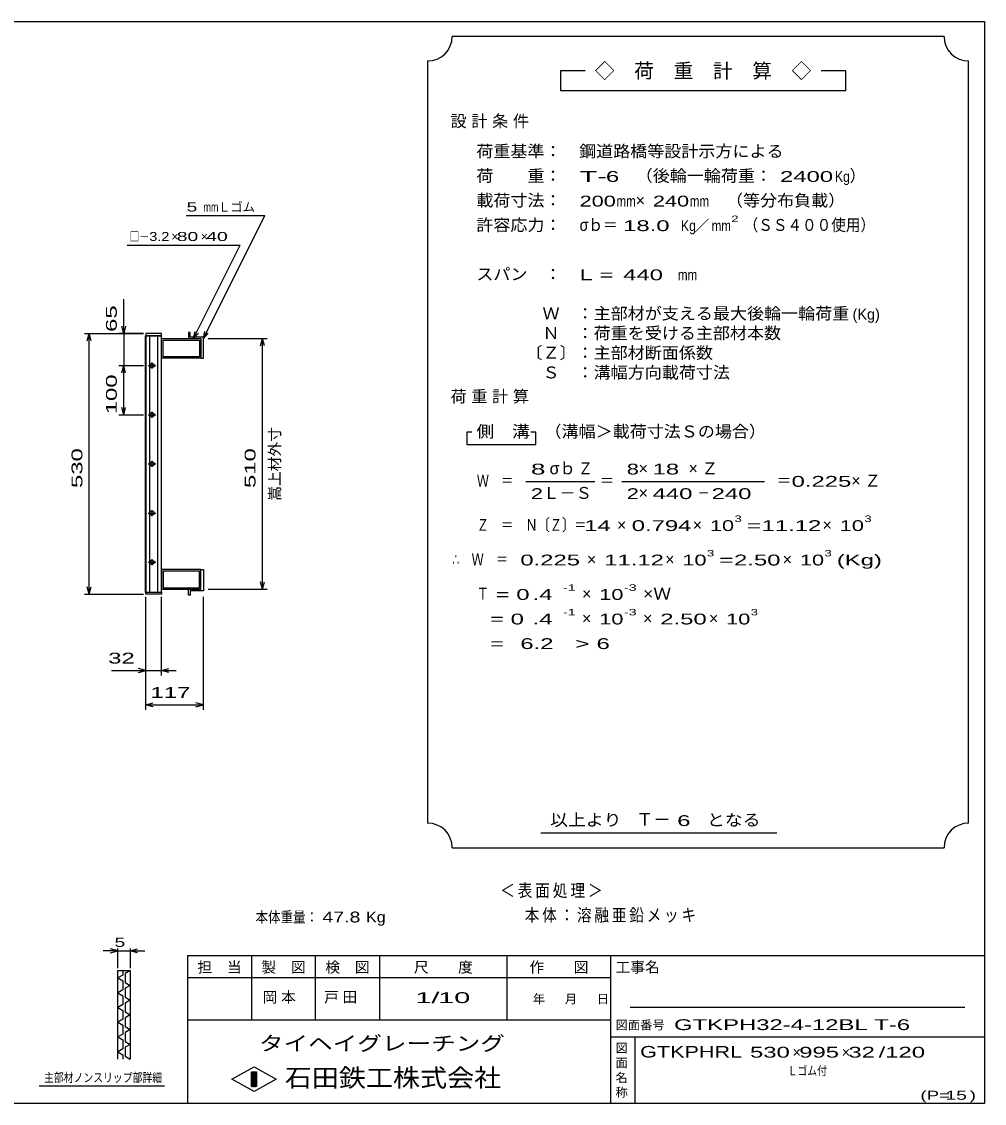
# Model space of a CAD drawing. Units: millimetres, scale not verified. Extents: x -1820 to 1731, y -1282 to 1054.
# Drawn here: x -227 to 1731, y -1146 to 1054 of the extents above; entities that cross this region are included whole.
import ezdxf
from ezdxf.enums import TextEntityAlignment as Align

# ---------------------------------------------------------------- set-up
doc = ezdxf.new("R2010")
doc.units = ezdxf.units.MM
doc.header["$LTSCALE"] = 10
for name, color, linetype, lineweight in [('0_2', 150, 'Continuous', 25), ('16', 3, 'Continuous', 25), ('22', 4, 'Continuous', 25), ('24', 2, 'Continuous', 25), ('32', 4, 'Continuous', 25)]:
    doc.layers.add(name, color=color, linetype=linetype, lineweight=lineweight)
doc.styles.add('ベクトル', font='')
doc.styles.get('ベクトル').set_extended_font_data('ベクトル')

msp = doc.modelspace()

# ---------------------------------------------------------------- linework, layer by layer
at = {"layer": '0_2'}
for p, q in [((-1729, 1053.5), (1731, 1053.5)), ((1731, 1053.5), (1731, -1146.5)), ((1731, -846.5), (111, -846.5)), ((111, -846.5), (111, -1146.5)), ((241, -846.5), (241, -976.5)), ((371, -976.5), (371, -846.5)), ((501, -846.5), (501, -976.5)), ((761, -976.5), (761, -846.5)), ((971, -846.5), (971, -1146.5)), ((971, -891.5), (111, -891.5)), ((1691, -951.5), (1011, -951.5)), ((111, -976.5), (971, -976.5)), ((971, -1011.5), (1731, -1011.5)), ((1021, -1146.5), (1021, -1011.5)), ((201, -1097.5), (246, -1072.5)), ((246, -1072.5), (291, -1097.5)), ((246, -1122.5), (201, -1097.5)), ((241, -1082.5), (251, -1082.5)), ((241, -1112.5), (241, -1082.5)), ((241, -1082.5), (243, -1082.5)), ((243, -1082.5), (243, -1112.5)), ((245, -1112.5), (245, -1082.5)), ((245, -1082.5), (247, -1082.5)), ((291, -1097.5), (246, -1122.5)), ((247, -1082.5), (247, -1112.5)), ((249, -1112.5), (249, -1082.5)), ((249, -1082.5), (251, -1082.5)), ((251, -1082.5), (251, -1112.5)), ((251, -1082.5), (251, -1112.5)), ((251, -1112.5), (241, -1112.5)), ((243, -1112.5), (245, -1112.5)), ((247, -1112.5), (249, -1112.5)), ((1731, -1146.5), (-1729, -1146.5))]:
    msp.add_line(p, q, dxfattribs=at)
at = {"layer": '16'}
for p, q in [((58, 419), (26, 419)), ((26, 419), (26, 414.5)), ((58, 414.5), (58, 419)), ((116, 421), (113, 421)), ((113, 421), (113, 409)), ((116, 412), (116, 421)), ((25.3, -106.5), (25.3, 414.5)), ((25.3, 414.5), (26, 414.5)), ((26, 414.5), (58, 414.5)), ((26, 414.5), (26, -106.5)), ((58, 414.5), (26, 414.5)), ((33.5, 414.5), (33.5, -106.5)), ((50.5, -106.5), (50.5, 414.5)), ((58, -106.5), (58, 414.5)), ((58, 409), (138, 409)), ((58, 369), (58, 409)), ((61, 406), (135, 406)), ((61, 372), (61, 406)), ((113, 409), (138, 409)), ((143, 412), (116, 412)), ((135, 406), (135, 372)), ((138, 409), (138, 369)), ((138, 409), (138, 369)), ((143, 369), (143, 412)), ((30.5, 354), (46.5, 354)), ((40.5, 357), (36.5, 357)), ((38.5, 360), (38.5, 348)), ((138, 369), (58, 369)), ((135, 372), (61, 372)), ((138, 369), (143, 369)), ((36.5, 351), (40.5, 351)), ((30.5, 254), (46.5, 254)), ((40.5, 257), (36.5, 257)), ((36.5, 251), (40.5, 251)), ((38.5, 260), (38.5, 248)), ((30.5, 154), (46.5, 154)), ((40.5, 157), (36.5, 157)), ((38.5, 160), (38.5, 148)), ((36.5, 151), (40.5, 151)), ((30.5, 54), (46.5, 54)), ((40.5, 57), (36.5, 57)), ((36.5, 51), (40.5, 51)), ((38.5, 60), (38.5, 48)), ((40.5, -43), (36.5, -43)), ((38.5, -40), (38.5, -52)), ((30.5, -46), (46.5, -46)), ((36.5, -49), (40.5, -49)), ((138, -61), (58, -61)), ((58, -61), (58, -101)), ((135, -64), (61, -64)), ((61, -64), (61, -98)), ((135, -98), (135, -64)), ((138, -101), (138, -61)), ((138, -61), (143, -61)), ((138, -101), (138, -61)), ((143, -61), (143, -104)), ((26, -106.5), (25.3, -106.5)), ((26, -106.5), (58, -106.5)), ((26, -111), (26, -106.5)), ((26, -106.5), (58, -106.5)), ((58, -101), (138, -101)), ((58, -106.5), (58, -111)), ((61, -98), (135, -98)), ((113, -113), (113, -101)), ((113, -101), (138, -101)), ((143, -104), (116, -104)), ((116, -104), (116, -113)), ((58, -111), (26, -111)), ((116, -113), (113, -113))]:
    msp.add_line(p, q, dxfattribs=at)
for centre, radius, start, end in [((36.5, 354), 3, 90, 270), ((38.5, 354), 4, 46.6, 133.4), ((40.5, 354), 3, 270, 90), ((38.5, 354), 4, 226.6, 313.4), ((36.5, 254), 3, 90, 270), ((38.5, 254), 4, 46.6, 133.4), ((38.5, 254), 4, 226.6, 313.4), ((40.5, 254), 3, 270, 90), ((36.5, 154), 3, 90, 270), ((38.5, 154), 4, 46.6, 133.4), ((40.5, 154), 3, 270, 90), ((38.5, 154), 4, 226.6, 313.4), ((36.5, 54), 3, 90, 270), ((38.5, 54), 4, 46.6, 133.4), ((38.5, 54), 4, 226.6, 313.4), ((40.5, 54), 3, 270, 90), ((36.5, -46), 3, 90, 270), ((38.5, -46), 4, 46.6, 133.4), ((40.5, -46), 3, 270, 90), ((38.5, -46), 4, 226.6, 313.4)]:
    msp.add_arc(centre, radius, start, end, dxfattribs=at)
at = {"layer": '22'}
for p, q in [((108, 659), (268, 659)), ((143, 409), (268, 659)), ((-12, 599), (218, 599)), ((123, 409), (218, 599)), ((-19, 419), (-19, 489)), ((-99, 419), (21, 419)), ((-93, 404), (-89, 419)), ((-85, 404), (-89, 419)), ((-89, -111), (-89, 419)), ((21, 419), (-29, 419)), ((-19, 419), (-23, 434)), ((-15, 434), (-19, 419)), ((-19, 419), (-19, 354)), ((123, 409), (126, 423.6)), ((123, 409), (133, 420)), ((143, 409), (146, 423.6)), ((143, 409), (153, 420)), ((153, 409), (273, 409)), ((259, 394), (263, 409)), ((267, 394), (263, 409)), ((263, -101), (263, 409)), ((-29, 354), (21, 354)), ((-23, 339), (-19, 354)), ((-15, 339), (-19, 354)), ((-19, 254), (-19, 354)), ((-19, 254), (-23, 269)), ((-19, 254), (-15, 269)), ((-29, 254), (21, 254)), ((263, -101), (259, -86)), ((263, -101), (267, -86)), ((-89, -111), (-93, -96)), ((-89, -111), (-85, -96)), ((153, -101), (273, -101)), ((-99, -111), (21, -111)), ((26, -276), (26, -116)), ((26, -346), (26, -116)), ((58, -276), (58, -116)), ((143, -346), (143, -116)), ((26, -266), (11, -262)), ((58, -266), (73, -262)), ((-44, -266), (26, -266)), ((11, -270), (26, -266)), ((26, -266), (58, -266)), ((73, -270), (58, -266)), ((58, -266), (88, -266)), ((26, -336), (41, -332)), ((41, -340), (26, -336)), ((26, -336), (143, -336)), ((143, -336), (128, -332)), ((128, -340), (143, -336))]:
    msp.add_line(p, q, dxfattribs=at)
at = {"layer": '24', "color": 4}
for p, q in [((1649, 1023.5), (649, 1023.5)), ((599, 973.5), (599, -576.5)), ((1699, -576.5), (1699, 973.5)), ((919, 953.5), (869, 953.5)), ((869, 953.5), (869, 913.5)), ((1449, 953.5), (1399, 953.5)), ((1449, 913.5), (1449, 953.5)), ((869, 913.5), (1449, 913.5)), ((689, 218.5), (679, 218.5)), ((679, 218.5), (679, 193.5)), ((819, 218.5), (809, 218.5)), ((819, 193.5), (819, 218.5)), ((679, 193.5), (819, 193.5)), ((799, 118.5), (939, 118.5)), ((994, 118.5), (1284, 118.5)), ((829, -596.5), (1309, -596.5)), ((649, -626.5), (1649, -626.5))]:
    msp.add_line(p, q, dxfattribs=at)
for centre, start, end in [((599, 1023.5), 270, 0), ((1699, 1023.5), 180, 270), ((599, -626.5), 0, 90), ((1699, -626.5), 90, 180)]:
    msp.add_arc(centre, 50, start, end, dxfattribs=at)
at = {"layer": '32'}
for p, q in [((-31, -836.5), (-46, -832.5)), ((-31, -871.5), (-31, -831.5)), ((-6, -831.5), (-6, -871.5)), ((-6, -836.5), (9, -832.5)), ((-31, -836.5), (-61, -836.5)), ((-46, -840.5), (-31, -836.5)), ((-31, -836.5), (-6, -836.5)), ((9, -840.5), (-6, -836.5)), ((-6, -836.5), (24, -836.5)), ((-31, -876.5), (-6, -876.5)), ((-31, -1056.5), (-31, -876.5)), ((-21, -876.5), (-21, -885.5)), ((-6, -876.5), (-16, -882.5)), ((-6, -876.5), (-6, -1056.5)), ((-21, -885.5), (-31, -891.5)), ((-31, -891.5), (-21, -897.5)), ((-21, -897.5), (-21, -915.5)), ((-16, -882.5), (-16, -900.5)), ((-16, -900.5), (-6, -906.5)), ((-21, -915.5), (-31, -921.5)), ((-31, -921.5), (-21, -927.5)), ((-6, -906.5), (-16, -912.5)), ((-16, -912.5), (-16, -930.5)), ((-21, -945.5), (-31, -951.5)), ((-21, -927.5), (-21, -945.5)), ((-16, -930.5), (-6, -936.5)), ((-6, -936.5), (-16, -942.5)), ((-16, -942.5), (-16, -960.5)), ((-31, -951.5), (-21, -957.5)), ((-21, -957.5), (-21, -975.5)), ((-16, -960.5), (-6, -966.5)), ((-6, -966.5), (-16, -972.5)), ((-21, -975.5), (-31, -981.5)), ((-31, -981.5), (-21, -987.5)), ((-21, -987.5), (-21, -1005.5)), ((-16, -972.5), (-16, -990.5)), ((-21, -1005.5), (-31, -1011.5)), ((-31, -1011.5), (-21, -1017.5)), ((-16, -990.5), (-6, -996.5)), ((-6, -996.5), (-16, -1002.5)), ((-16, -1002.5), (-16, -1020.5)), ((-21, -1017.5), (-21, -1035.5)), ((-16, -1020.5), (-6, -1026.5)), ((-6, -1026.5), (-16, -1032.5)), ((-16, -1032.5), (-16, -1050.5)), ((-21, -1035.5), (-31, -1041.5)), ((-31, -1041.5), (-21, -1047.5)), ((-21, -1047.5), (-21, -1056.5)), ((-16, -1050.5), (-6, -1056.5)), ((64, -1111.5), (-191, -1111.5))]:
    msp.add_line(p, q, dxfattribs=at)

# ---------------------------------------------------------------- texts
at = {"layer": '0_2', "style": 'ベクトル'}
for s, height, p in [('担\u3000当', 21.99, (131, -869.5)), ('製\u3000図', 21.99, (261, -869.5)), ('検\u3000図', 21.99, (391, -869.5)), ('尺\u3000\u3000度', 21.99, (571, -869.5)), ('作\u3000\u3000図', 21.99, (806, -869.5)), ('工事名', 21.99, (981, -869.5)), ('年', 18.3, (813, -934)), ('月', 18.3, (878, -934)), ('日', 18.3, (943, -934)), ('図面番号', 18.33, (981, -987)), ('図', 18.3, (981, -1034)), ('面', 18.3, (981, -1064)), ('名', 18.3, (981, -1094)), ('称', 18.3, (981, -1124))]:
    msp.add_text(s, height=height, dxfattribs=at).set_placement(p, align=Align.MIDDLE_LEFT)
at = {"layer": '0_2', "color": 222, "style": 'ベクトル'}
for s, height, width, p in [('タイヘイグレーチング', 29.33, 1.25, (256, -1024.5)), ('石田鉄工株式会社', 36.66, 1.1, (308.5, -1094.5))]:
    msp.add_text(s, height=height, dxfattribs=dict(at, width=width)).set_placement(p, align=Align.MIDDLE_LEFT)
at = {"layer": '22', "color": 2, "style": 'ベクトル'}
for s, height, width, p in [(' 5 ', 18.33, 1.6, (98, 676.5)), ('mm', 18.33, 0.75, (143, 676.5)), ('□－', 18.33, 0.8, (-7, 616.5)), ('3.2', 18.33, 1.2, (33, 616.5)), (' 80 ', 18.33, 1.6, (78, 616.5)), (' 40 ', 18.33, 1.6, (138, 616.5)), (' 32 ', 21.99, 1.65, (-64, -241)), (' 117 ', 21.99, 1.65, (22, -311)), ('本体重量：', 21.99, 0.85, (249, -767.5)), (' 47.8', 21.99, 1.35, (374, -767.5)), ('Kg', 21.99, 1.1, (474, -767.5)), ('1/', 21.99, 2, (574, -931.5)), (' 10 ', 21.99, 2, (604, -931.5)), ('GTKPH32-4-12BL T-6         ', 21.99, 1.65, (1100, -986.5)), ('GTKPHRL', 23.46, 1.4, (1031, -1041.5)), (' 530 ', 21.99, 1.65, (1241, -1042.5)), (' 995 ', 21.99, 1.65, (1341, -1042.5)), (' 32 ', 21.99, 1.65, (1441, -1042.5)), ('/', 22, 1.65, (1516, -1042.5)), (' 120 ', 21.99, 1.65, (1516, -1042.5)), ('Ｌゴム付', 18.33, 0.8, (1331, -1080)), ('(P=', 18.33, 1.55, (1601, -1130)), (' 15 ', 18.33, 1.6, (1641, -1130)), (')', 18.3, 1.6, (1701, -1130))]:
    msp.add_text(s, height=height, dxfattribs=dict(at, width=width)).set_placement(p, align=Align.MIDDLE_LEFT)
for s, height, p in [('Ｌゴム', 18.33, (173, 676.5)), ('×', 18.3, (78, 616.5)), ('×', 18.3, (138, 616.5)), ('×', 22, (1341, -1042.5)), ('×', 22, (1441, -1042.5))]:
    msp.add_text(s, height=height, dxfattribs=at).set_placement(p, align=Align.MIDDLE_LEFT)
at = {"layer": '22', "color": 2, "style": 'ベクトル', "width": 1.65}
for s, p in [(' 65 ', (-44, 409)), (' 100 ', (-44, 241.5)), (' 530 ', (-114, 91.5)), (' 510', (238, 91.5))]:
    msp.add_text(s, height=21.99, rotation=90, dxfattribs=at).set_placement(p, align=Align.MIDDLE_LEFT)
at = {"layer": '22', "color": 2, "style": 'ベクトル'}
msp.add_text('嵩上材外寸', height=21.99, rotation=90, dxfattribs=at).set_placement((288, 79), align=Align.MIDDLE_LEFT)
at = {"layer": '22', "color": 2, "attachment_point": 4, "style": 'ベクトル'}
for s, insert, char_height in [('\\T1.2;\\W0.85;＜表面処理＞', (746.5, -715), 25.66), ('\\T1.19;\\W0.85;本体：溶融亜鉛メッキ', (796.5, -765), 25.66), ('\\T1.25;岡本\u3000', (263.5, -931.5), 21.99), ('\\T1.25;戸田\u3000', (388.5, -931.5), 21.99)]:
    msp.add_mtext(s, dxfattribs=dict(at, insert=insert, char_height=char_height))
at = {"layer": '24', "style": 'ベクトル'}
for s, height, p in [('◇\u3000荷\u3000重\u3000計\u3000算\u3000◇', 29.33, (939, 953.5)), ('）', 24.2, (1457, 740)), ('×', 24.2, (1022, 690)), ('／', 22, (1141.5, 638.5)), ('(Kg)', 21.99, (1463, 458.5)), ('σｂ', 24.19, (847, 145)), ('×', 24.2, (1028, 145)), ('Ｌ－Ｓ', 24.19, (834, 95)), ('×', 24.2, (1028, 95)), ('×', 24.2, (984, 30)), ('×', 24.2, (1138, 30)), ('×', 24.2, (1402, 30)), ('×', 24.2, (923, -40)), ('×', 24.2, (1082, -40)), ('×', 24.2, (1321, -40)), ('×', 24.2, (913, -110)), ('×', 24.2, (913, -160)), ('×', 24.2, (1037, -160)), ('×', 24.2, (1171, -160)), ('Ｔ－', 25.66, (1023, -569))]:
    msp.add_text(s, height=height, dxfattribs=at).set_placement(p, align=Align.MIDDLE_LEFT)
for s, height, width, p in [('荷重基準：\u3000', 24.19, 1.05, (698, 790)), ('鋼道路橋等設計示方による', 24.19, 1.05, (907, 790)), ('荷\u3000\u3000重：\u3000', 24.19, 1.05, (698, 740)), ('T-', 21.99, 2, (908, 738.5)), (' 6 ', 21.99, 1.65, (948, 738.5)), ('（後輪一輪荷重：', 24.19, 1.05, (1022, 740)), (' 2400', 21.99, 1.65, (1302, 738.5)), ('Kg', 21.99, 0.85, (1427, 738.5)), ('載荷寸法：\u3000', 24.19, 1.05, (698, 690)), ('\u3000（等分布負載）', 24.19, 1.05, (1171, 690)), ('200', 21.99, 1.5, (908, 688.5)), ('mm', 21.99, 0.8, (983, 688.5)), ('240', 21.99, 1.5, (1057, 688.5)), ('mm', 21.99, 0.8, (1132, 688.5)), ('許容応力：\u3000', 24.19, 1.05, (698, 640)), ('σｂ＝', 24.19, 0.9, (908, 640)), (' 18.0', 21.99, 1.65, (983, 638.5)), ('Kg', 21.99, 0.85, (1114, 638.5)), ('mm', 21.99, 0.8, (1176.5, 638.5)), ('2', 13.2, 1.5, (1216.5, 652.5)), ('（ＳＳ４００使用）', 24.19, 0.9, (1241.5, 640)), ('スパン\u3000：\u3000', 24.19, 1.05, (698, 540)), ('L =', 21.99, 1.65, (908, 538.5)), (' 440 ', 21.99, 1.65, (983, 538.5)), ('mm', 21.99, 0.8, (1108, 538.5)), ('\u3000Ｗ\u3000：主部材が支える最大後輪一輪荷重', 24.19, 1.05, (798, 460)), ('\u3000Ｎ\u3000：荷重を受ける主部材本数', 24.19, 1.05, (798, 420)), ('〔Ｚ〕：主部材断面係数', 24.19, 1.05, (798, 380)), ('\u3000Ｓ\u3000：溝幅方向載荷寸法', 24.19, 1.05, (798, 340)), ('側\u3000溝', 24.19, 1.1, (698, 220)), ('\u3000（溝幅＞載荷寸法Ｓの場合）', 24.19, 1.05, (802, 220)), ('8', 22, 1.8, (809, 143.5)), ('Ｚ', 24.2, 0.9, (905, 145)), ('8', 22, 1.5, (1004, 143.5)), (' 18 ', 21.99, 1.65, (1043, 143.5)), ('Ｗ\u3000＝', 24.19, 0.75, (699, 120)), ('＝', 24.2, 0.9, (949, 120)), ('＝', 24.2, 0.9, (1309, 120)), ('0.225', 21.99, 1.65, (1339, 118.5)), ('2', 22, 1.5, (809, 93.5)), ('2', 22, 1.5, (1004, 93.5)), (' 440 ', 21.99, 1.65, (1043, 93.5)), ('－', 24.2, 0.75, (1148, 95)), (' 240 ', 21.99, 1.65, (1163, 93.5)), ('Ｚ\u3000＝\u3000Ｎ〔Ｚ〕＝', 24.19, 0.75, (699, 30)), ('3', 13.2, 1.5, (1223, 42.5)), ('3', 13.2, 1.5, (1487, 42.5)), (' 14 ', 21.99, 1.65, (904, 28.5)), ('0.794', 21.99, 1.65, (1014, 28.5)), ('10', 21.99, 1.5, (1173, 28.5)), ('=', 22, 1.7, (1248, 28.5)), ('11.12', 21.99, 1.65, (1278, 28.5)), ('10', 21.99, 1.5, (1437, 28.5)), ('3', 13.2, 1.5, (1167, -27.5)), ('3', 13.2, 1.5, (1406, -27.5)), ('∴\u3000Ｗ\u3000＝', 24.19, 0.75, (649, -40)), (' 0.225', 21.99, 1.65, (774, -41.5)), ('11.12', 21.99, 1.65, (958, -41.5)), ('10', 21.99, 1.5, (1117, -41.5)), ('=', 22, 1.7, (1192, -41.5)), ('2.50', 21.99, 1.65, (1222, -41.5)), ('10', 21.99, 1.5, (1356, -41.5)), ('(Kg)', 21.99, 1.65, (1431, -41.5)), ('Ｔ', 24.2, 0.75, (699, -110)), (' = 0', 21.99, 1.65, (724, -111.5)), (' .4 ', 21.99, 1.65, (799, -111.5)), ('-1', 13.2, 1.65, (874, -97.5)), ('10', 21.99, 1.5, (948, -111.5)), ('-3', 13.2, 1.65, (998, -97.5)), ('×Ｗ', 24.19, 1.1, (1037, -110)), ('  = 0', 21.99, 1.65, (699, -161.5)), (' .4 ', 21.99, 1.65, (799, -161.5)), ('-1', 13.2, 1.65, (874, -147.5)), ('10', 21.99, 1.5, (948, -161.5)), ('-3', 13.2, 1.65, (998, -147.5)), ('2.50', 21.99, 1.65, (1072, -161.5)), ('10', 21.99, 1.5, (1206, -161.5)), ('3', 13.2, 1.5, (1256, -147.5)), ('  =', 21.99, 1.65, (699, -211.5)), (' 6.2', 21.99, 1.65, (774, -211.5)), ('>', 22, 1.7, (899, -211.5)), (' 6 ', 21.99, 1.65, (929, -211.5)), ('以上より\u3000', 24.19, 1.1, (848, -570)), (' 6 ', 21.99, 1.65, (1093, -571.5)), ('となる', 24.19, 1.1, (1167, -570))]:
    msp.add_text(s, height=height, dxfattribs=dict(at, width=width)).set_placement(p, align=Align.MIDDLE_LEFT)
at = {"layer": '24', "char_height": 24.19, "attachment_point": 4, "style": 'ベクトル'}
for s, insert in [('\\T1.28;設計条件', (645.5, 850)), ('\\T1.28;荷重計算', (645.5, 290)), ('\\T1.42;×Ｚ', (1129.5, 145)), ('\\T1.42;×Ｚ', (1460.5, 120))]:
    msp.add_mtext(s, dxfattribs=dict(at, insert=insert))
at = {"layer": '32', "color": 2, "style": 'ベクトル'}
for s, width, p in [(' 5 ', 1.6, (-48.5, -819)), ('主部材ノンスリップ部詳細', 0.8, (-181, -1094))]:
    msp.add_text(s, height=18.33, dxfattribs=dict(at, width=width)).set_placement(p, align=Align.MIDDLE_LEFT)

doc.saveas('drawing.dxf')
